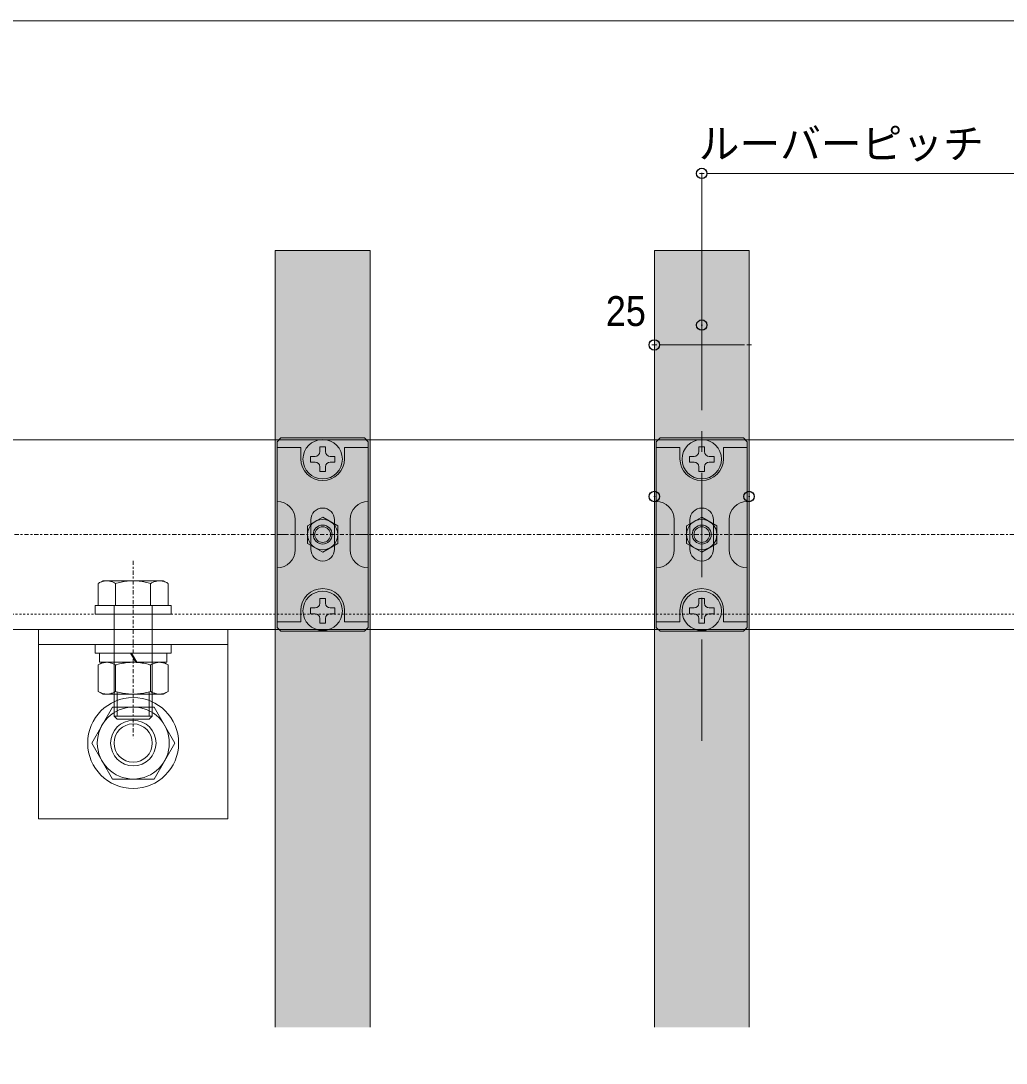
# Model space of a CAD drawing. Units: millimetres, scale not verified. Extents: x -1200 to 1200, y -500 to 500.
# Drawn here: x 398.3 to 450.3, y 105 to 160 of the extents above; entities that cross this region are included whole.
import ezdxf
from ezdxf.enums import TextEntityAlignment as Align

# ---------------------------------------------------------------- set-up
doc = ezdxf.new("R2010")
doc.units = ezdxf.units.MM
doc.header["$LTSCALE"] = 1.1
doc.header["$PDMODE"] = 32
doc.header["$PDSIZE"] = 0.55
doc.linetypes.add('CHAIN1', pattern=[8, 5, -1, 1, -1])
doc.linetypes.add('DASHED1', pattern=[1.8, 1.2, -0.6])
for name, color, linetype, lineweight in [('0-0_一般', 7, 'Continuous', 9), ('0-1_0', 7, 'Continuous', 9), ('0-3_寸法', 7, 'Continuous', 9), ('0-4_ルーバー', 7, 'Continuous', 9), ('0-7_ストリンガー', 7, 'Continuous', 9), ('0-8_背面金物', 7, 'Continuous', 9)]:
    doc.layers.add(name, color=color, linetype=linetype, lineweight=lineweight)
doc.layers.add('0-6_ハッチング', color=254, linetype='Continuous')
doc.layers.add('0-A_Defpoints', color=7, linetype='Continuous')
doc.styles.add('Osaka', font='')
doc.styles.get('Osaka').set_extended_font_data('Osaka')

# ---------------------------------------------------------------- blocks, each defined once
blk = doc.blocks.new('グループ-59-1')
at = {"layer": '0-7_ストリンガー'}
for p, q in [((-27.24, -22.77), (-54.66, -70.27)), ((27.61, -22.77), (-27.24, -22.77)), ((55.03, -70.27), (27.61, -22.77)), ((-54.66, -70.27), (-27.24, -117.77)), ((27.61, -117.77), (55.03, -70.27)), ((-27.24, -117.77), (27.61, -117.77))]:
    blk.add_line(p, q, dxfattribs=at)
for centre, radius in [((0, -70.27), 60), ((0.18, -70.27), 47.5), ((0.18, -70.27), 30), ((0, -70.27), 25.27)]:
    blk.add_circle(centre, radius, dxfattribs=at)
blk = doc.blocks.new('グループ-60-1')
at = {"layer": '0-7_ストリンガー'}
blk.add_line((125, 59.73), (-125, 59.73), dxfattribs=at)
blk.add_lwpolyline([(125, -170.27), (125, 63.48), (125, 79.73), (101.25, 79.73), (-98.75, 79.73), (-125, 79.73), (-125, 63.48), (-125, -170.27)], close=True, dxfattribs=at)
blk = doc.blocks.new('グループ-61-1')
at = {"layer": '0-7_ストリンガー'}
for p, q in [((-23.09, 38.43), (-23.09, 3.57)), ((23.09, 3.57), (23.09, 38.43))]:
    blk.add_line(p, q, dxfattribs=at)
blk.add_lwpolyline([(-46.19, 38.43), (-40, 42), (40, 42), (46.19, 38.43), (46.19, 3.57), (40, 0), (-40, 0), (-46.19, 3.57)], close=True, dxfattribs=at)
for points in [[(-46.19, 38.43), (-45.2, 39.01), (-44.21, 39.54), (-43.22, 40.03), (-42.23, 40.45), (-41.24, 40.83), (-40.25, 41.15), (-39.26, 41.42), (-38.27, 41.64), (-37.28, 41.81), (-36.29, 41.92), (-35.3, 41.98), (-34.31, 41.99), (-33.32, 41.95), (-32.33, 41.85), (-31.34, 41.7), (-30.35, 41.5), (-29.36, 41.25), (-28.37, 40.94), (-27.38, 40.58), (-26.39, 40.17), (-25.4, 39.71), (-24.41, 39.2), (-23.42, 38.63), (-21.77, 38.82), (-19.79, 39.37), (-17.82, 39.87), (-15.84, 40.32), (-13.86, 40.71), (-11.88, 41.05), (-9.9, 41.34), (-7.92, 41.57), (-5.94, 41.76), (-3.96, 41.89), (-1.98, 41.97), (0, 41.99), (1.98, 41.97), (3.96, 41.89), (5.94, 41.76), (7.92, 41.57)], [(7.92, 41.57), (9.9, 41.34), (11.88, 41.05), (13.86, 40.71), (15.84, 40.32), (17.82, 39.87), (19.79, 39.37), (21.77, 38.82), (23.42, 38.63), (24.41, 39.2), (25.4, 39.71), (26.39, 40.17), (27.38, 40.58), (28.37, 40.94), (29.36, 41.25), (30.35, 41.5), (31.34, 41.7), (32.33, 41.85), (33.32, 41.95), (34.31, 41.99), (35.3, 41.98), (36.29, 41.92), (37.28, 41.81), (38.27, 41.64), (39.26, 41.42), (40.25, 41.15), (41.24, 40.83), (42.23, 40.45), (43.22, 40.03), (44.21, 39.54), (45.2, 39.01), (46.19, 38.43), (46.19, 38.43)], [(-46.19, 3.57), (-45.2, 2.99), (-44.21, 2.46), (-43.22, 1.97), (-42.23, 1.55), (-41.24, 1.17), (-40.25, 0.85), (-39.26, 0.58), (-38.27, 0.36), (-37.28, 0.19), (-36.29, 0.08), (-35.3, 0.02), (-34.31, 0.01), (-33.32, 0.05), (-32.33, 0.15), (-31.34, 0.3), (-30.35, 0.5), (-29.36, 0.75), (-28.37, 1.06), (-27.38, 1.42), (-26.39, 1.83), (-25.4, 2.29), (-24.41, 2.8), (-23.42, 3.37), (-21.77, 3.18), (-19.79, 2.63), (-17.82, 2.13), (-15.84, 1.68), (-13.86, 1.29), (-11.88, 0.95), (-9.9, 0.66), (-7.92, 0.43), (-5.94, 0.24), (-3.96, 0.11), (-1.98, 0.03), (0, 0.01), (1.98, 0.03), (3.96, 0.11), (5.94, 0.24), (7.92, 0.43)], [(7.92, 0.43), (9.9, 0.66), (11.88, 0.95), (13.86, 1.29), (15.84, 1.68), (17.82, 2.13), (19.79, 2.63), (21.77, 3.18), (23.42, 3.37), (24.41, 2.8), (25.4, 2.29), (26.39, 1.83), (27.38, 1.42), (28.37, 1.06), (29.36, 0.75), (30.35, 0.5), (31.34, 0.3), (32.33, 0.15), (33.32, 0.05), (34.31, 0.01), (35.3, 0.02), (36.29, 0.08), (37.28, 0.19), (38.27, 0.36), (39.26, 0.58), (40.25, 0.85), (41.24, 1.17), (42.23, 1.55), (43.22, 1.97), (44.21, 2.46), (45.2, 2.99), (46.19, 3.57), (46.19, 3.57)]]:
    blk.add_lwpolyline(points, dxfattribs=at)
blk = doc.blocks.new('Nut (Metric)')
at = {"layer": '0-7_ストリンガー'}
blk.add_blockref('グループ-61-1', (0, 0), dxfattribs=at)
blk = doc.blocks.new('グループ-62-1')
at = {"layer": '0-7_ストリンガー'}
for p, q in [((-3.45, 0), (3.45, 11.95)), ((4.75, 11.95), (-2.15, 0))]:
    blk.add_line(p, q, dxfattribs=at)
blk.add_lwpolyline([(-44.57, 11.95), (44.57, 11.95), (44.57, 0), (-44.57, 0)], close=True, dxfattribs=at)
blk = doc.blocks.new('Lock Washer (Metric)')
at = {"layer": '0-7_ストリンガー'}
blk.add_blockref('グループ-62-1', (0, 0), dxfattribs=at)
blk = doc.blocks.new('Plain Washer (Metric)')
at = {"layer": '0-7_ストリンガー'}
blk.add_lwpolyline([(-50, 11.5), (50, 11.5), (50, 0), (-50, 0)], close=True, dxfattribs=at)
blk = doc.blocks.new('Plain Washer (Metric)-1')
at = {"layer": '0-7_ストリンガー', "color": 134}
blk.add_lwpolyline([(-50, 11.5), (50, 11.5), (50, 0), (-50, 0)], close=True, dxfattribs=at)
blk = doc.blocks.new('シンボル-24')
at = {"layer": '0-7_ストリンガー', "linetype": 'CHAIN1'}
blk.add_line((0, 170.27), (0, -64.02), dxfattribs=at)
at = {"layer": '0-7_ストリンガー', "color": 134}
for p, q in [((-23.09, 140.2), (-23.09, 111.23)), ((23.09, 111.23), (23.09, 140.2))]:
    blk.add_line(p, q, dxfattribs=at)
at = {"layer": '0-7_ストリンガー'}
for p, q in [((-25, -5.72), (-25, 111.23)), ((25, -5.72), (25, 111.23)), ((-20.94, -34.72), (-20.94, -3.67)), ((20.94, -34.72), (20.94, -3.67)), ((-25, -34.72), (25, -34.72))]:
    blk.add_line(p, q, dxfattribs=at)
at = {"layer": '0-7_ストリンガー', "color": 134}
blk.add_lwpolyline([(-46.19, 111.23), (-46.19, 140.2), (-40, 143.78), (40, 143.78), (46.19, 140.2), (46.19, 111.23)], close=True, dxfattribs=at)
for points in [[(-46.19, 140.2), (-45.2, 140.79), (-44.21, 141.32), (-43.22, 141.8), (-42.23, 142.23), (-41.24, 142.6), (-40.25, 142.93), (-39.26, 143.2), (-38.27, 143.42), (-37.28, 143.58), (-36.29, 143.7), (-35.3, 143.76), (-34.31, 143.76), (-33.32, 143.72), (-32.33, 143.63), (-31.34, 143.48), (-30.35, 143.28), (-29.36, 143.02), (-28.37, 142.72), (-27.38, 142.36), (-26.39, 141.95), (-25.4, 141.49), (-24.41, 140.97), (-23.42, 140.4), (-21.77, 140.6), (-19.79, 141.15), (-17.82, 141.65), (-15.84, 142.09), (-13.86, 142.48), (-11.88, 142.82), (-9.9, 143.11), (-7.92, 143.35), (-5.94, 143.53), (-3.96, 143.66), (-1.98, 143.74), (0, 143.77), (1.98, 143.74), (3.96, 143.66), (5.94, 143.53), (7.92, 143.35)], [(7.92, 143.35), (9.9, 143.11), (11.88, 142.82), (13.86, 142.48), (15.84, 142.09), (17.82, 141.65), (19.79, 141.15), (21.77, 140.6), (23.42, 140.4), (24.41, 140.97), (25.4, 141.49), (26.39, 141.95), (27.38, 142.36), (28.37, 142.72), (29.36, 143.02), (30.35, 143.28), (31.34, 143.48), (32.33, 143.63), (33.32, 143.72), (34.31, 143.76), (35.3, 143.76), (36.29, 143.7), (37.28, 143.58), (38.27, 143.42), (39.26, 143.2), (40.25, 142.93), (41.24, 142.6), (42.23, 142.23), (43.22, 141.8), (44.21, 141.32), (45.2, 140.79), (46.19, 140.2), (46.19, 140.2)]]:
    blk.add_lwpolyline(points, dxfattribs=at)
at = {"layer": '0-7_ストリンガー'}
blk.add_lwpolyline([(-25, -5.72), (-25, -34.72), (-20.94, -38.77), (20.94, -38.77), (25, -34.72), (25, -5.72)], dxfattribs=at)
at = {"layer": '0-7_ストリンガー', "xscale": -1, "rotation": 180}
for name, p in [('Plain Washer (Metric)-1', (0, 111.23)), ('Plain Washer (Metric)', (0, 59.73)), ('Lock Washer (Metric)', (0, 48.23)), ('Nut (Metric)', (0, 36.28))]:
    blk.add_blockref(name, p, dxfattribs=at)
at = {"layer": '0-7_ストリンガー'}
for name in ['グループ-60-1', 'グループ-59-1']:
    blk.add_blockref(name, (0, 0), dxfattribs=at)
blk = doc.blocks.new('シンボル-26')
at = {"layer": '0-7_ストリンガー'}
for p, q in [((2562.5, 125), (-2562.5, 125)), ((2562.5, -125), (-2562.5, -125))]:
    blk.add_line(p, q, dxfattribs=at)
at = {"layer": '0-7_ストリンガー', "linetype": 'CHAIN1'}
blk.add_line((-2562.5, 0), (2667.05, 0), dxfattribs=at)
at = {"layer": '0-7_ストリンガー', "linetype": 'DASHED1'}
blk.add_line((2562.5, -105), (-2562.5, -105), dxfattribs=at)
blk = doc.blocks.new('グループ-802-1')
at = {"layer": '0-8_背面金物'}
for p, q in [((126549.89, 180699.76), (126544.89, 180694.76)), ((126544.89, 180694.76), (126544.89, 180572.26)), ((126659.89, 180699.76), (126549.89, 180699.76)), ((126664.89, 180694.76), (126659.89, 180699.76)), ((126664.89, 180572.26), (126664.89, 180694.76)), ((126544.89, 180687.26), (126576.14, 180687.26)), ((126576.14, 180672.26), (126576.14, 180687.26)), ((126633.64, 180672.26), (126633.64, 180687.26)), ((126664.89, 180687.26), (126633.64, 180687.26)), ((126568.64, 180572.26), (126568.64, 180592.26)), ((126589.27, 180552.89), (126589.27, 180591.64)), ((126620.52, 180552.89), (126620.52, 180591.64)), ((126641.14, 180572.26), (126641.14, 180592.26)), ((126544.89, 180449.76), (126544.89, 180572.26)), ((126558.64, 180572.26), (126544.89, 180572.26)), ((126568.64, 180572.26), (126568.64, 180552.26)), ((126641.14, 180572.26), (126641.14, 180552.26)), ((126664.89, 180572.26), (126651.14, 180572.26)), ((126664.89, 180572.26), (126664.89, 180449.76)), ((126576.14, 180472.26), (126576.14, 180457.26)), ((126633.64, 180472.26), (126633.64, 180457.26)), ((126544.89, 180457.26), (126576.14, 180457.26)), ((126549.89, 180444.76), (126544.89, 180449.76)), ((126659.89, 180444.76), (126549.89, 180444.76)), ((126664.89, 180457.26), (126633.64, 180457.26)), ((126664.89, 180449.76), (126659.89, 180444.76))]:
    blk.add_line(p, q, dxfattribs=at)
for points in [[(126544.89, 180572.26), (126544.89, 180694.76), (126549.89, 180699.76)], [(126544.89, 180572.26), (126544.89, 180449.76), (126549.89, 180444.76)]]:
    blk.add_lwpolyline(points, dxfattribs=at)
for centre, radius, start, end in [((126604.89, 180672.26), 28.75, 180, 270), ((126604.89, 180672.26), 28.75, 270, 0), ((126544.89, 180592.26), 23.75, 0, 90), ((126664.89, 180592.26), 23.75, 90, 180), ((126604.89, 180591.64), 15.62, 0, 180), ((126544.89, 180552.26), 23.75, 270, 0), ((126604.89, 180552.89), 15.62, 180, 0), ((126664.89, 180552.26), 23.75, 180, 270), ((126604.89, 180472.26), 28.75, 90, 180), ((126604.89, 180472.26), 28.75, 0, 90)]:
    blk.add_arc(centre, radius, start, end, dxfattribs=at)
blk = doc.blocks.new('グループ-803-1')
at = {"layer": '0-8_背面金物'}
for p, q in [((126604.89, 180595.36), (126584.89, 180583.81)), ((126624.89, 180583.81), (126604.89, 180595.36)), ((126584.89, 180583.81), (126584.89, 180560.71)), ((126624.89, 180560.71), (126624.89, 180583.81)), ((126584.89, 180560.71), (126604.89, 180549.17)), ((126604.89, 180549.17), (126624.89, 180560.71))]:
    blk.add_line(p, q, dxfattribs=at)
for radius in [20, 12.5, 10.34]:
    blk.add_circle((126604.89, 180572.26), radius, dxfattribs=at)
blk = doc.blocks.new('グループ-804-1')
at = {"layer": '0-8_背面金物'}
blk.add_line((126608.64, 180681.69), (126608.64, 180687.94), dxfattribs=at)
for points in [[(126608.64, 180687.94), (126601.14, 180687.94), (126601.14, 180681.69)], [(126594.89, 180675.44), (126588.64, 180675.44), (126588.64, 180667.94), (126594.89, 180667.94)], [(126614.89, 180667.94), (126621.14, 180667.94), (126621.14, 180675.44), (126614.89, 180675.44)], [(126601.14, 180661.69), (126601.14, 180655.44), (126608.64, 180655.44), (126608.64, 180661.69)]]:
    blk.add_lwpolyline(points, dxfattribs=at)
blk.add_circle((126604.89, 180671.69), 26, dxfattribs=at)
for centre, start, end in [((126594.89, 180681.69), 270, 0), ((126614.89, 180681.69), 180, 270), ((126594.89, 180661.69), 0, 90), ((126614.89, 180661.69), 90, 180)]:
    blk.add_arc(centre, 6.25, start, end, dxfattribs=at)
blk = doc.blocks.new('グループ-805-1')
at = {"layer": '0-8_背面金物'}
blk.add_line((126608.64, 180481.69), (126608.64, 180487.94), dxfattribs=at)
for points in [[(126608.64, 180487.94), (126601.14, 180487.94), (126601.14, 180481.69)], [(126594.89, 180475.44), (126588.64, 180475.44), (126588.64, 180467.94), (126594.89, 180467.94)], [(126614.89, 180467.94), (126621.14, 180467.94), (126621.14, 180475.44), (126614.89, 180475.44)], [(126601.14, 180461.69), (126601.14, 180455.44), (126608.64, 180455.44), (126608.64, 180461.69)]]:
    blk.add_lwpolyline(points, dxfattribs=at)
blk.add_circle((126604.89, 180471.69), 26, dxfattribs=at)
for centre, start, end in [((126594.89, 180481.69), 270, 0), ((126614.89, 180481.69), 180, 270), ((126594.89, 180461.69), 0, 90), ((126614.89, 180461.69), 90, 180)]:
    blk.add_arc(centre, 6.25, start, end, dxfattribs=at)
blk = doc.blocks.new('グループ-806-1')
at = {"layer": '0-8_背面金物'}
for name in ['グループ-802-1', 'グループ-804-1', 'グループ-803-1', 'グループ-805-1']:
    blk.add_blockref(name, (0, 0), dxfattribs=at)
blk = doc.blocks.new('グループ-807-1')
at = {"layer": '0-8_背面金物'}
blk.add_blockref('グループ-806-1', (0, 0), dxfattribs=at)
blk = doc.blocks.new('グループ-823-1')
at = {"layer": '0-8_背面金物'}
for p, q in [((127049.89, 180699.76), (127044.89, 180694.76)), ((127044.89, 180694.76), (127044.89, 180572.26)), ((127159.89, 180699.76), (127049.89, 180699.76)), ((127164.89, 180694.76), (127159.89, 180699.76)), ((127164.89, 180572.26), (127164.89, 180694.76)), ((127044.89, 180687.26), (127076.14, 180687.26)), ((127076.14, 180672.26), (127076.14, 180687.26)), ((127133.64, 180672.26), (127133.64, 180687.26)), ((127164.89, 180687.26), (127133.64, 180687.26)), ((127068.64, 180572.26), (127068.64, 180592.26)), ((127089.27, 180552.89), (127089.27, 180591.64)), ((127120.52, 180552.89), (127120.52, 180591.64)), ((127141.14, 180572.26), (127141.14, 180592.26)), ((127044.89, 180449.76), (127044.89, 180572.26)), ((127058.64, 180572.26), (127044.89, 180572.26)), ((127068.64, 180572.26), (127068.64, 180552.26)), ((127141.14, 180572.26), (127141.14, 180552.26)), ((127164.89, 180572.26), (127151.14, 180572.26)), ((127164.89, 180572.26), (127164.89, 180449.76)), ((127076.14, 180472.26), (127076.14, 180457.26)), ((127133.64, 180472.26), (127133.64, 180457.26)), ((127044.89, 180457.26), (127076.14, 180457.26)), ((127049.89, 180444.76), (127044.89, 180449.76)), ((127159.89, 180444.76), (127049.89, 180444.76)), ((127164.89, 180457.26), (127133.64, 180457.26)), ((127164.89, 180449.76), (127159.89, 180444.76))]:
    blk.add_line(p, q, dxfattribs=at)
for points in [[(127044.89, 180572.26), (127044.89, 180694.76), (127049.89, 180699.76)], [(127044.89, 180572.26), (127044.89, 180449.76), (127049.89, 180444.76)]]:
    blk.add_lwpolyline(points, dxfattribs=at)
for centre, radius, start, end in [((127104.89, 180672.26), 28.75, 180, 270), ((127104.89, 180672.26), 28.75, 270, 0), ((127044.89, 180592.26), 23.75, 0, 90), ((127164.89, 180592.26), 23.75, 90, 180), ((127104.89, 180591.64), 15.62, 0, 180), ((127044.89, 180552.26), 23.75, 270, 0), ((127104.89, 180552.89), 15.62, 180, 0), ((127164.89, 180552.26), 23.75, 180, 270), ((127104.89, 180472.26), 28.75, 90, 180), ((127104.89, 180472.26), 28.75, 0, 90)]:
    blk.add_arc(centre, radius, start, end, dxfattribs=at)
blk = doc.blocks.new('グループ-824-1')
at = {"layer": '0-8_背面金物'}
for p, q in [((127104.89, 180595.36), (127084.89, 180583.81)), ((127124.89, 180583.81), (127104.89, 180595.36)), ((127084.89, 180583.81), (127084.89, 180560.71)), ((127124.89, 180560.71), (127124.89, 180583.81)), ((127084.89, 180560.71), (127104.89, 180549.17)), ((127104.89, 180549.17), (127124.89, 180560.71))]:
    blk.add_line(p, q, dxfattribs=at)
for radius in [20, 12.5, 10.34]:
    blk.add_circle((127104.89, 180572.26), radius, dxfattribs=at)
blk = doc.blocks.new('グループ-825-1')
at = {"layer": '0-8_背面金物'}
blk.add_line((127108.64, 180681.69), (127108.64, 180687.94), dxfattribs=at)
for points in [[(127108.64, 180687.94), (127101.14, 180687.94), (127101.14, 180681.69)], [(127094.89, 180675.44), (127088.64, 180675.44), (127088.64, 180667.94), (127094.89, 180667.94)], [(127114.89, 180667.94), (127121.14, 180667.94), (127121.14, 180675.44), (127114.89, 180675.44)], [(127101.14, 180661.69), (127101.14, 180655.44), (127108.64, 180655.44), (127108.64, 180661.69)]]:
    blk.add_lwpolyline(points, dxfattribs=at)
blk.add_circle((127104.89, 180671.69), 26, dxfattribs=at)
for centre, start, end in [((127094.89, 180681.69), 270, 0), ((127114.89, 180681.69), 180, 270), ((127094.89, 180661.69), 0, 90), ((127114.89, 180661.69), 90, 180)]:
    blk.add_arc(centre, 6.25, start, end, dxfattribs=at)
blk = doc.blocks.new('グループ-826-1')
at = {"layer": '0-8_背面金物'}
blk.add_line((127108.64, 180481.69), (127108.64, 180487.94), dxfattribs=at)
for points in [[(127108.64, 180487.94), (127101.14, 180487.94), (127101.14, 180481.69)], [(127094.89, 180475.44), (127088.64, 180475.44), (127088.64, 180467.94), (127094.89, 180467.94)], [(127114.89, 180467.94), (127121.14, 180467.94), (127121.14, 180475.44), (127114.89, 180475.44)], [(127101.14, 180461.69), (127101.14, 180455.44), (127108.64, 180455.44), (127108.64, 180461.69)]]:
    blk.add_lwpolyline(points, dxfattribs=at)
blk.add_circle((127104.89, 180471.69), 26, dxfattribs=at)
for centre, start, end in [((127094.89, 180481.69), 270, 0), ((127114.89, 180481.69), 180, 270), ((127094.89, 180461.69), 0, 90), ((127114.89, 180461.69), 90, 180)]:
    blk.add_arc(centre, 6.25, start, end, dxfattribs=at)
blk = doc.blocks.new('グループ-827-1')
at = {"layer": '0-8_背面金物'}
for name in ['グループ-823-1', 'グループ-825-1', 'グループ-824-1', 'グループ-826-1']:
    blk.add_blockref(name, (0, 0), dxfattribs=at)
blk = doc.blocks.new('グループ-828-1')
at = {"layer": '0-8_背面金物'}
blk.add_blockref('グループ-827-1', (0, 0), dxfattribs=at)
blk = doc.blocks.new('_DOT')
at = {"layer": '0-1_0'}
for p, q in [((-2.5, 0), (-5, 0)), ((-1.25, 0), (1.25, 0))]:
    blk.add_line(p, q, dxfattribs=at)

msp = doc.modelspace()

# ---------------------------------------------------------------- linework, layer by layer
at = {"layer": '0-0_一般'}
msp.add_lwpolyline([(98.607, 160), (498.607, 160), (498.607, -100), (98.607, -100)], close=True, dxfattribs=at)
at = {"layer": '0-3_寸法'}
for p, q in [((434.196, 144.949), (434.196, 151.949)), ((453.695, 151.949), (434.696, 151.949)), ((431.696, 135.9), (431.696, 142.9)), ((436.195, 142.9), (432.196, 142.9)), ((436.696, 135.9), (436.696, 142.9))]:
    msp.add_line(p, q, dxfattribs=at)
at = {"layer": '0-3_寸法', "linetype": 'CHAIN1'}
msp.add_line((434.196, 144.949), (434.196, 122), dxfattribs=at)
at = {"layer": '0-4_ルーバー'}
for points in [[(416.696, 106.89), (416.696, 147.89), (411.696, 147.89), (411.696, 106.89)], [(436.696, 106.89), (436.696, 147.89), (431.696, 147.89), (431.696, 106.89)]]:
    msp.add_lwpolyline(points, dxfattribs=at)
at = {"layer": '0-6_ハッチング'}
for points in [[(411.696, 106.89), (411.696, 147.89), (416.696, 106.89), (416.696, 147.89)], [(431.696, 106.89), (431.696, 147.89), (436.696, 106.89), (436.696, 147.89)]]:
    msp.add_solid(points, dxfattribs=at)
at = {"layer": '0-A_Defpoints'}
for p in [(434.196, 151.949), (434.196, 143.949), (431.696, 142.9), (431.696, 134.9), (436.696, 134.9)]:
    msp.add_point(p, dxfattribs=at)

# ---------------------------------------------------------------- block references
at = {"layer": '0-3_寸法', "xscale": 0.1001489, "yscale": 0.1001489, "rotation": 180}
for p in [(434.196, 151.949), (431.696, 142.9)]:
    msp.add_blockref('_DOT', p, dxfattribs=at)
at = {"layer": '0-3_寸法', "xscale": 0.1001489, "yscale": 0.1001489}
msp.add_blockref('_DOT', (436.696, 142.9), dxfattribs=at)
at = {"layer": '0-7_ストリンガー', "xscale": 0.04, "yscale": 0.04}
for name, p in [('シンボル-26', (364.196, 132.89)), ('シンボル-24', (404.196, 124.701))]:
    msp.add_blockref(name, p, dxfattribs=at)
at = {"layer": '0-8_背面金物', "xscale": 0.04, "yscale": 0.04}
for name in ['グループ-807-1', 'グループ-828-1']:
    msp.add_blockref(name, (-4650, -7090), dxfattribs=at)

# ---------------------------------------------------------------- texts
at = {"layer": '0-3_寸法', "style": 'Osaka'}
msp.add_text('ルーバーピッチ', height=1.576, dxfattribs=at).set_placement((434.035, 152.26), align=Align.BOTTOM_LEFT)
at = {"layer": '0-3_寸法', "style": 'Osaka', "width": 0.9}
msp.add_text('25', height=1.576, dxfattribs=at).set_placement((429.138, 143.425), align=Align.BOTTOM_LEFT)

doc.saveas('drawing.dxf')
